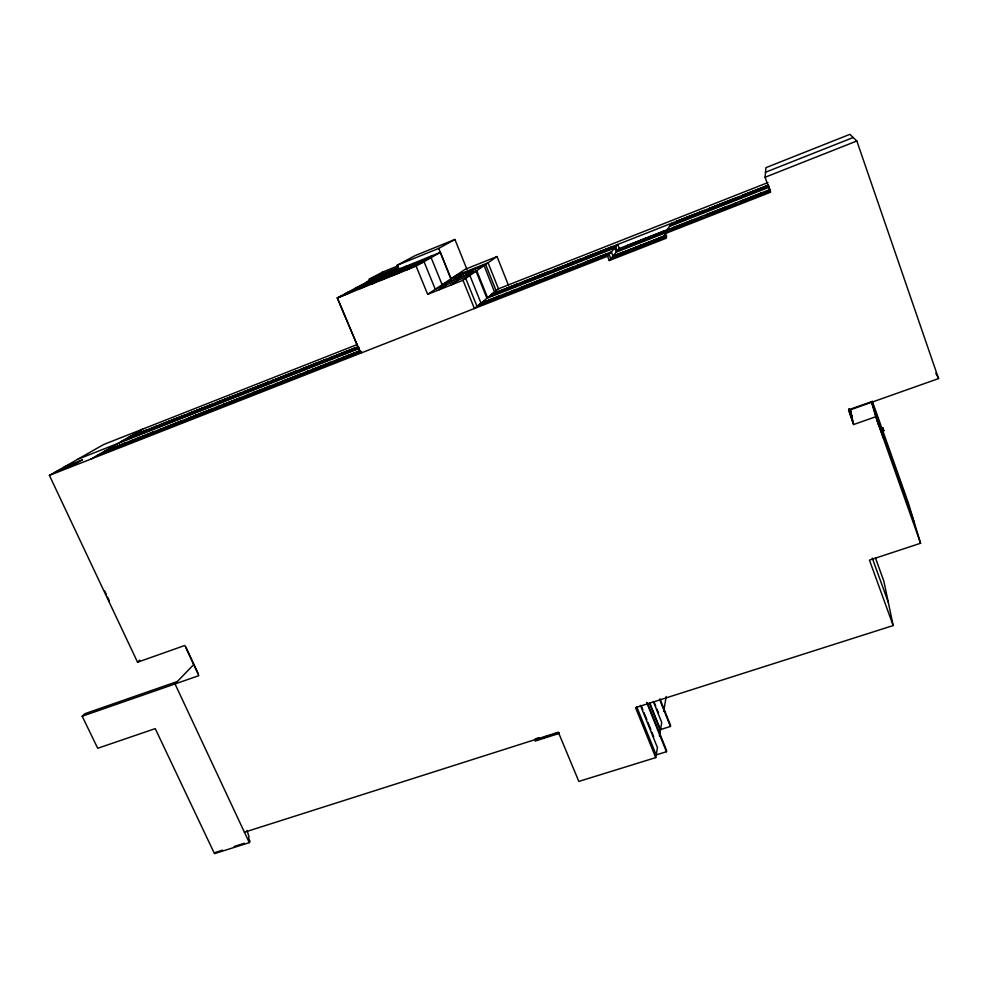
<?xml version="1.0" encoding="UTF-8"?>
<svg xmlns="http://www.w3.org/2000/svg" width="988" height="988" viewBox="0 0 988 988"><rect width="100%" height="100%" fill="white"/><g stroke="black" fill="none" stroke-linecap="round" stroke-linejoin="round"><path stroke-width="1.48" d="M609.275 260.548L619.328 248.531L617.772 244.456L607.608 256.213L609.275 260.548L666.381 238.17L664.739 233.786L770.455 192.277L770.492 191.092L665.727 232.242M769.825 189.634L769.751 191.326L760.822 194.834L761.007 193.105M770.455 192.277L765.083 177.26L765.91 167.664L849.865 134.343L856.831 140.988L938.563 378.577L848.569 410.44L853.62 424.531L875.714 416.763L871.428 401.708L850.285 409.205L853.62 424.531M557.973 732.96L558.072 732.738M761.39 189.461L761.563 187.868L768.615 185.089M760.068 195.192L760.278 193.339M760.674 189.795L760.871 188.091M759.537 193.685L759.327 195.414L741.852 202.293L742.284 200.465M759.97 190.029L760.155 188.424L743.581 194.945L743.186 196.624M654.958 755.289L666.431 751.732L666.616 750.534L647.399 702.715M658.934 730.058L670.407 726.464L670.568 725.439L659.935 698.837M244.419 832.229L558.344 732.219L578.82 781.422L655.723 757.611L657.44 747.632L640.397 705.346M659.416 736.097L661.738 722.524L653.315 701.492M663.677 711.236L666.208 696.503M741.099 202.639L741.568 200.688M742.47 196.97L742.902 195.167M735.183 204.961L735.739 202.985M736.801 199.193L737.307 197.378M734.998 203.33L734.467 205.183L725.637 208.653L726.279 206.751M736.109 199.415L736.591 197.711L728.218 201.009L727.625 202.75M546.031 736.406L546.586 736.332M724.871 209.011L725.575 206.974M726.896 203.096L727.539 201.219M724.822 207.332L724.167 209.234L706.865 216.026L707.754 214.038M726.217 203.306L726.822 201.552L710.434 208.011L709.619 209.851M706.111 216.384L707.062 214.248M708.89 210.185L709.767 208.221M700.27 218.681L701.307 216.52M703.271 212.395L704.234 210.407M700.554 216.866L699.566 218.891L690.834 222.325L691.921 220.262M702.604 212.605L703.505 210.74L695.219 214.001L694.218 215.903M690.069 222.683L691.242 220.472M693.49 216.249L694.564 214.211M690.489 220.818L689.377 222.905L672.272 229.624L673.606 227.462M692.823 216.458L693.848 214.544L677.62 220.929L676.397 222.918M671.507 229.982L672.939 227.672M675.656 223.263L676.978 221.139M664.739 233.786L671.494 223.3M658.045 240.195L659.552 237.91L666.653 235.119M662.726 233.094L664.109 230.982M657.279 240.553L658.897 238.108M661.985 233.44L663.479 231.18M656.612 240.751L657.835 238.911M657.934 238.75L641.212 245.32M661.343 233.637L662.75 231.525M177.371 681.498L84.882 713.707L82.202 716.238L97.701 748.274L155.24 728.625L214.482 853.657L249.297 842.64L250.1 841.443L248.482 837.972L249.087 837.083L247 830.426M639.693 247.383L641.089 245.481M645.09 240.022L646.695 237.836M638.915 247.753L640.78 245.209M644.349 240.368L646.066 238.022M638.26 247.951L639.681 246.037M639.792 245.876L623.169 252.397M643.719 240.566L645.337 238.367M620.674 254.904L622.786 252.273M626.812 247.259L628.751 244.826M621.452 254.534L623.033 252.558M627.553 246.914L629.01 245.086L645.016 238.8M620.032 255.102L622.02 252.632L613.61 255.929L611.523 258.436M626.194 247.445L628.022 245.172M618.006 250.656L619.933 248.346M603.433 256.719L605.768 254.077M610.238 249.013L612.399 246.568M609.633 249.198L611.263 247.358M611.399 247.21L595.566 253.447M593.64 255.497L595.418 253.595M585.378 263.808L587.959 261.079M592.886 255.843L595.258 253.323M587.181 261.437L584.76 263.994L576.337 267.303L578.857 264.71M592.281 256.028L594.517 253.669L586.514 256.818L584.18 259.214M193.697 664.591L175.024 683.931L249.297 842.64M575.547 267.674L578.252 264.883M583.426 259.572L585.933 257.004M577.449 261.869L579.857 259.436L571.904 262.573L569.397 265.043M569.94 269.872L572.719 267.056M578.042 261.684L580.611 259.091M568.631 265.389L571.323 262.759M568.051 265.574L570.076 263.586M570.249 263.413L554.626 269.563M554.317 274.355L551.477 277.072L543.153 280.345L546.08 277.591M552.082 276.887L555.095 273.997M357.434 344.442L103.765 444.464L49.4 475.389L137.554 662.207L139.753 660.132M542.363 280.716L545.5 277.764M551.502 272.132L554.404 269.415M552.267 271.786L554.441 269.736M536.817 282.889L540.028 279.913M546.166 274.232L549.143 271.49M545.598 274.405L548.389 271.836L540.51 274.936L537.62 277.542M536.867 277.9L539.942 275.109M536.299 278.073L538.633 275.961M538.818 275.788L523.356 281.876M519.145 289.83L522.59 286.767M521.8 287.138L518.564 290.003L510.327 293.238L513.661 290.336M520.676 284.223L523.158 282.062M509.524 293.609L513.093 290.509M519.91 284.569L523.208 281.704M506.881 292.991L503.472 295.931L495.272 299.154L498.779 296.178M514.081 286.816L517.23 284.099L509.425 287.175L506.189 289.929M504.041 295.758L507.671 292.633M514.625 286.644L517.996 283.754M494.469 299.525L498.224 296.351M505.411 290.274L508.894 287.347M504.868 290.435L507.499 288.224M507.709 288.039L492.407 294.066M489.406 296.524L492.172 294.263M767.96 182.558L498.471 288.829L474.401 308.515L463.002 280.283L497.026 256.547L508.425 285.199M554.466 733.961L555.17 733.405M554.552 734.035L555.268 733.899M359.039 351.32L359.706 350.864M355.013 354.309L360.521 350.481L105.061 450.911M451.133 285.013L458.247 280.123M465.459 275.195L474.672 268.872M343.861 357.286L344.54 356.816M355.791 349.122L358.768 347.084M354.988 349.493L358.236 347.282M338.378 360.842L344.083 356.952M338.143 359.336L332.734 363.004L324.978 366.054L330.474 362.349M349.542 351.58L354.556 348.184L347.159 351.098L342.07 354.531M333.191 362.88L338.958 358.965M349.999 351.456L355.334 347.825M439.302 289.719L446.662 284.742M453.937 279.789L463.483 273.343M324.15 366.437L330.029 362.473M341.268 354.89L346.714 351.222M328.498 363.325L329.202 362.855M340.823 355.013L344.923 352.247M345.269 352.024L345.924 351.58L330.77 357.73M397.905 265.896L382.356 272.194L369.216 279.209L369.747 280.481L372.007 279.283L337.316 297.931L360.62 353.185L337.316 297.931L416.121 266.143L427.668 294.35L465.348 269.218L497.026 256.547M307.676 372.908L313.752 368.87M313.468 369.228L314.196 368.746M326.176 360.781L330.412 357.965M325.373 361.151L331.005 357.409M307.861 371.241L302.106 375.045L294.436 378.058M319.989 363.214L325.324 359.694L318 362.584L311.788 366.499M302.55 374.921L308.688 370.858M320.433 363.09L326.114 359.336M298.265 375.205L299.006 374.711M311.356 366.61L315.728 363.757M316.086 363.51L316.778 363.065L302.439 368.709L296.054 372.686M293.597 378.441L300.278 374.217M277.295 384.838L284.161 380.553M277.887 383.023L271.786 386.95L264.204 389.927M290.731 374.736L296.375 371.093L289.126 373.946L282.593 377.984M272.219 386.839L278.715 382.64M291.151 374.613L297.178 370.735M263.351 390.309L270.379 385.975M268.328 386.975L269.119 386.469M282.185 378.095L286.804 375.144M287.187 374.897L287.916 374.427L272.96 380.504M253.607 392.755L254.422 392.248M267.822 383.752L272.565 380.751M247.222 396.657L254.015 392.36M267.019 384.122L273.318 380.133M248.21 394.681L241.788 398.732L234.267 401.684L240.776 397.608M261.771 386.135L267.723 382.381L260.536 385.209L254.509 388.988M242.196 398.633L249.05 394.311M262.166 386.024L268.514 382.023M240.38 397.719L233.02 402.178L218.299 407.958L223.683 404.623L238.269 398.893M253.299 389.47L260.14 385.32M217.446 408.353L224.597 403.919M238.269 395.435L244.888 391.334M224.128 404.351L224.98 403.82M239.084 395.064L244.061 391.977M244.481 391.717L259.338 385.678M219.682 405.858L212.087 410.403L204.652 413.317M233.082 397.423L240.133 393.199M203.8 413.713L211.481 409.131M225.894 400.264L232.217 396.361L239.331 393.57M209.382 410.144L210.246 409.612M224.696 400.733L229.796 397.596M230.229 397.337L231.031 396.83L217.101 402.326L209.802 406.636M225.079 400.622L231.847 396.472M187.979 419.925L195.834 415.269M189.721 417.677L182.657 421.962L175.296 424.852M204.664 408.612L211.222 404.635L204.183 407.414L196.736 411.786M183.039 421.864L190.598 417.282M205.035 408.513L212.025 404.277M180.31 421.567L181.224 421.012M196.365 411.885L201.713 408.661M202.157 408.39L203.009 407.871L189.202 413.305L181.607 417.739M174.444 425.248L182.434 420.542M161.785 428.607L153.56 433.399L146.273 436.251L153.72 431.83M176.531 419.69L184.188 415.232M158.784 431.386L166.96 426.631M169.491 422.456L176.395 418.356L183.373 415.602M151.559 432.868L152.523 432.299M168.318 422.926L173.888 419.616M174.357 419.332L175.234 418.813L161.575 424.198L153.683 428.73M145.409 436.647L153.375 431.917M168.664 422.827L176.049 418.443M133.281 439.821L124.747 444.711L117.535 447.552M148.669 430.657L156.623 426.1M129.91 442.735L138.394 437.857M116.658 447.935L125.278 443.007M140.864 433.781L155.795 426.47M123.105 444.057L124.093 443.476M140.531 433.856L146.335 430.472M146.817 430.175L147.743 429.644L134.207 434.979L126.019 439.623M101.319 453.961L110.1 448.972M91.007 459.05L142.605 429.15M416.109 266.118L440.339 252.385L450.899 278.851L484.108 265.562L494.543 292.04L492.32 293.868L767.911 185.312M407.426 269.625L432.065 255.744M405.883 270.169L411.255 267.143L396.435 273.985M413.219 266.254L414.688 265.439M392.397 275.615L397.954 272.515L382.986 279.406M393.916 275.072L400.424 271.441M380.466 280.506L406.698 266.007M388.012 276.43L389.581 275.566M398.806 269.168L397.188 265.229L438.734 248.408L454.925 239.467L466.991 269.452M386.691 276.961L388.272 276.097M371.772 284.013L400.251 268.378L368.079 281.382M360.287 288.644L369.314 283.717M377.465 279.283L393.273 270.687L398.967 268.575M368.154 284.445L369.796 283.556M356.767 289.039L358.446 288.138M366.523 282.222L370.315 280.172M355.618 289.509L357.31 288.595M380.368 276.195L348.702 293.312L337.34 297.919M397.188 265.229L415.256 255.546L454.925 239.467M393.273 270.687L369.759 280.481M369.216 279.209L398.497 267.34M399.14 268.6L373.378 278.764L398.584 268.538M366.326 283.778L355.408 288.212L431.114 257.633L442.13 284.705L476.068 271.169L486.936 298.265L614.734 247.976L616.327 252.125L666.838 232.291M346.837 292.819L424 261.647L435.276 289.274L469.868 275.491L480.995 303.118L611.362 251.878L612.98 256.114L665.998 235.317M344.75 293.942L422.259 262.635M366.363 282.309L440.339 252.385M455.431 275.825L488.072 262.796L498.471 288.829M452.726 277.628L485.639 264.5L496.124 290.744M442.871 284.198L476.735 270.7L487.59 297.734M427.668 294.35L463.002 280.283M765.515 172.245L853.2 137.517M765.083 177.26L856.831 140.988M129.305 436.857L357.804 346.85M132.441 435.893L147.15 430.101M159.846 425.099L174.703 419.245M187.522 414.194L202.515 408.291M215.47 403.19L230.599 397.225M243.678 392.075L258.967 386.061M272.169 380.862L287.594 374.785M300.932 369.537L316.518 363.399M329.98 358.088L345.714 351.889M491.616 294.436L508.252 287.879M522.603 282.235L539.386 275.615M553.873 269.909L570.829 263.24M594.825 253.78L612.004 247.012M676.731 221.522L694.366 214.581M709.606 208.579L727.427 201.564M742.815 195.501L760.834 188.399M121.401 441.438L359.002 347.912M488.615 296.894L615.685 246.877L617.265 251.001L667.518 231.266M670.111 225.449L769.244 186.423M77.632 459.321L358.94 348.628M669.481 226.425L769.22 187.177M619.328 248.531L668.938 229.031M64.195 466.966L82.51 459.766L73.754 464.792L55.229 472.066M628.405 245.271L663.195 231.6M667.233 229.908L770.554 189.288M108.235 449.948L123.438 443.97M136.566 438.82L151.917 432.781M165.169 427.569L180.681 421.481M194.093 416.207L209.765 410.045M223.288 404.734L239.108 398.51M252.767 393.138L268.748 386.864M282.556 381.43L298.697 375.094M312.64 369.611L328.955 363.201M343.034 357.656L359.521 351.185M480.267 303.711L497.544 296.931M521.96 287.335L539.436 280.456M554.552 274.516L572.213 267.575M587.477 261.573L605.348 254.558M646.374 238.256L662.466 231.933M672.667 228.092L691.032 220.88M706.889 214.643L725.439 207.344M741.482 201.046L760.241 193.673M108.557 449.873L122.574 444.365L116.325 448.021L102.196 453.566M136.9 438.734L151.065 433.164L145.051 436.733L130.774 442.34M165.527 427.483L179.828 421.864L174.073 425.334L159.648 431.003M194.475 416.109L208.913 410.428L203.417 413.811L188.844 419.53M282.976 381.319L297.87 375.465L293.152 378.552L278.134 384.456M673.347 227.882L690.266 221.226M707.581 214.421L724.698 207.702M742.198 200.823L759.5 194.019M355.841 353.926L361.065 351.876M96.54 455.839L361.522 351.753M49.4 475.389L607.608 256.213M622.403 252.755L658.601 238.553M666.69 236.811L610.745 258.794L609.09 254.496L477.019 306.379L465.719 278.381M137.554 662.207L184.805 645.473L198.823 675.656L82.202 716.238M883.84 430.657L882.864 427.816L881.938 428.718L882.766 431.04L883.84 430.657L882.766 431.04M881.938 428.718L882.864 427.816M881 429.397C883.865 428.878 879.555 429.212 881.395 430.57L882.408 429.978M872.28 401.116L908.355 502.929L920.581 543.252L869.452 560.122L893.177 625.552L635.543 707.63L655.723 757.611M535.286 738.839L539.139 737.616M543.029 737.838L558.924 732.775M535.088 741.086L559.27 733.38M215.347 852.446L222.584 850.149M234.168 846.481L244.308 843.27M935.784 373.131L938.6 378.565M104.666 590.947L106.408 594.653M107.581 597.123L109.322 600.828M185.744 646.757L198.353 673.902M382.356 272.194L382.875 273.441M636.655 706.581L656.18 754.968M438.734 248.408L451.034 278.764M646.609 702.419L666.431 751.732M641.2 705.642L642.904 709.866M644.028 712.681L646.868 719.709M648.005 722.524L650.833 729.564M651.969 732.38L653.673 736.603M659.762 699.825L670.407 726.464M654.056 701.9L655.748 706.099M656.872 708.902L658.551 713.101M649.709 702.777L660.515 729.687M649.598 703.382L660.404 730.317M875.492 558.01L883.84 581.092L893.177 625.552M872.256 558.072L888.311 602.408M849.149 408.884L851.829 416.319M848.988 409.057L852.249 418.22M849.05 409.365L853.336 423.667M877.628 418.566L872.639 404.327L878.233 423.84M871.428 401.708L914.493 523.171M874.825 411.922L879.9 426.421M875.924 415.8L880.814 429.57M877.517 421.012L881.555 432.472M875.714 416.763L920.581 543.252M877.183 417.158L883.223 437.919M876.504 417.492L878.641 424.926M850.31 409.761L851.557 415.479M851.619 415.787L851.965 417.368M604.57 254.916L602.804 256.917L586.156 263.45L588.095 261.388L604.57 254.916M571.435 267.933L569.335 270.057L552.872 276.529L555.145 274.343L571.435 267.933M538.658 280.827L536.225 283.062L519.947 289.459L522.529 287.162L538.658 280.827M496.742 297.289L493.901 299.685L477.846 305.996L480.835 303.551L496.742 297.289M358.693 351.555L354.544 354.445L339.205 360.472L343.503 357.533L358.693 351.555M328.127 363.572L323.694 366.56L308.515 372.525L313.085 369.487L328.127 363.572M267.921 387.234L262.932 390.433L248.062 396.274L253.175 393.026L267.921 387.234"/></g></svg>
